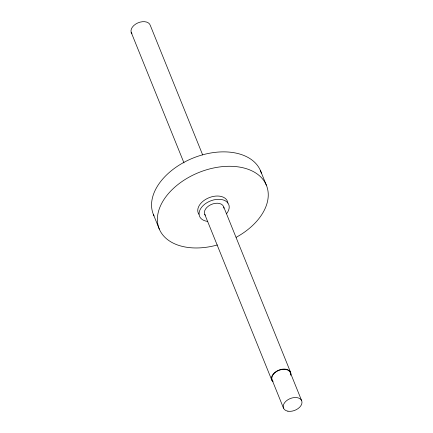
<?xml version="1.0" encoding="UTF-8"?>
<svg xmlns="http://www.w3.org/2000/svg" width="433" height="433" viewBox="0 0 433 433"><rect width="100%" height="100%" fill="white"/><g stroke="black" fill="none" stroke-linecap="round" stroke-linejoin="round"><path stroke-width="0.65" d="M260.498 170.716L266.327 185.135M202.671 154.933L150.321 25.46A10.181 6.571 -22 0 0 137.71 22.981A10.181 6.571 -22 0 0 131.93 33.736M290.613 372.375L223.563 206.536A10.181 6.571 -22 0 0 210.784 204.706A10.181 6.571 -22 0 0 205.312 215.271M290.272 372.515L301.666 400.698M272.119 379.974L283.518 408.157M131.139 32.21L183.993 162.932M204.728 214.275L271.778 380.114M153.482 214.698L159.312 229.117M207.802 221.42A15.734 10.154 -22 0 1 200.858 208.327A15.734 10.154 -22 0 1 222.032 199.629A15.734 10.154 -22 0 1 226.519 213.729M223.747 207.077A10.181 6.571 -22 0 1 223.899 208.235M272.758 381.549A10.181 6.571 -22 0 1 279.48 369.869A10.181 6.571 -22 0 1 290.808 375.297M273.066 381.359A9.813 6.333 -22 0 1 278.744 370.404A9.813 6.333 -22 0 1 290.597 374.15M154.013 215.878A57.854 37.341 -22 0 1 193.454 157.904A57.854 37.341 -22 0 1 261.375 173.162M217.344 244.97A57.854 37.341 -22 0 1 160.275 206.325A57.854 37.341 -22 0 1 249.781 169.92A57.854 37.341 -22 0 1 236.18 237.311M198.904 214.281A15.734 10.154 -22 0 1 209.366 197.572A15.734 10.154 -22 0 1 227.861 203.088M287.913 411.193A9.813 6.333 -22 0 0 301.996 402.338A9.813 6.333 -22 0 0 287.875 399.756A9.813 6.333 -22 0 0 287.913 411.193"/></g></svg>
